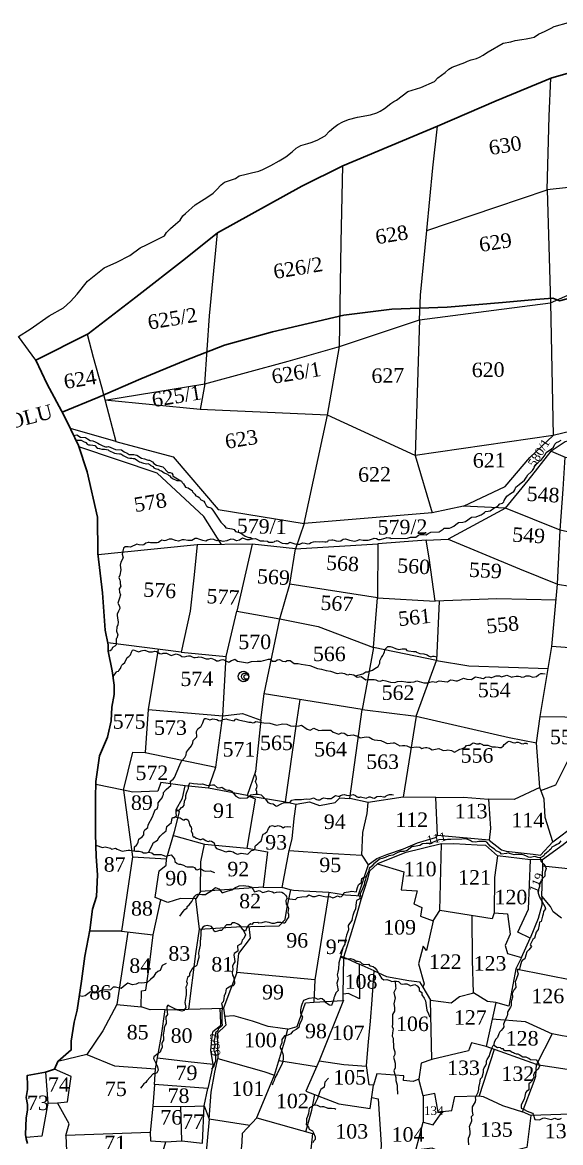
# Model space of a CAD drawing. Header units: inches. Extents: x 38 to 715, y -32 to 1237.
# Drawn here: x 176.3 to 269.2, y 925.1 to 1118.5 of the extents above; entities that cross this region are included whole.
import ezdxf

# ---------------------------------------------------------------- set-up
doc = ezdxf.new("R2010")
doc.units = ezdxf.units.IN
doc.header["$MEASUREMENT"] = 0
doc.linetypes.add('ACAD_ISO07W100', pattern=[3, 0, -3])
doc.linetypes.add('BORDER', pattern=[1.75, 0.5, -0.25, 0.5, -0.25, 0, -0.25])
doc.layers.add('FOOTPATH', color=150, linetype='ACAD_ISO07W100', lineweight=30)
doc.layers.add('VILL_BOUNDARY', color=6, linetype='BORDER', lineweight=30)
for name, color, linetype in [('NALA', 4, 'Continuous'), ('ROUND WELL', 5, 'Continuous'), ('SURVEY_BND', 7, 'Continuous'), ('SURVEY_NO', 7, 'Continuous'), ('TEXT', 7, 'Continuous'), ('WATER_BODY', 4, 'Continuous')]:
    doc.layers.add(name, color=color, linetype=linetype)
doc.styles.get("Standard").update_dxf_attribs({"font": 'TIMES.TTF', "height": 0.12})

msp = doc.modelspace()

# ---------------------------------------------------------------- linework, layer by layer
at = {"layer": 'FOOTPATH', "linetype": 'ByBlock'}
msp.add_lwpolyline([(183.19, 1051.22), (189.3, 1053.76), (196.73, 1056.98), (204.42, 1060.14), (211.17, 1062.76), (219.46, 1065.08), (231.79, 1067.98), (240.06, 1068.97), (249.61, 1069.32), (259.19, 1070.14), (264.88, 1070.68), (267.86, 1070.9), (269.03, 1070.46), (276.15, 1072.32)], dxfattribs=at)
at = {"layer": 'NALA'}
for points in [[(185.16, 1047.18), (185.71, 1047.29), (186.35, 1046.92), (187.19, 1046.84), (187.54, 1046.62), (187.98, 1046.31), (188.48, 1046.24), (188.87, 1046.08), (189.31, 1045.85), (189.58, 1045.66), (190.16, 1045.37), (190.62, 1045.22), (190.93, 1045.22), (191.15, 1045.27), (192.35, 1044.77), (193.43, 1044.69), (193.87, 1044.38), (194.41, 1044.15), (194.75, 1043.92), (195.14, 1043.88), (195.51, 1043.88), (195.75, 1043.87), (196.03, 1043.8), (196.88, 1043.25), (197.35, 1043.13), (197.82, 1042.95), (198.06, 1042.93), (198.24, 1042.92), (198.74, 1042.63), (199.01, 1042.34), (199.43, 1042.07), (200.54, 1041.78), (201.47, 1040.8), (201.83, 1040.81), (202.07, 1040.65), (202.24, 1040.4), (202.26, 1040.21), (202.49, 1040.07), (203.36, 1039.54), (203.75, 1039.28), (203.89, 1039.07), (204.11, 1038.85), (204.47, 1038.28), (204.89, 1038.13), (205.33, 1037.88), (205.63, 1037.67), (205.69, 1037.44), (206.04, 1037.04), (206.24, 1036.78), (206.58, 1036.66), (206.82, 1036.46), (206.94, 1036.34), (207.03, 1036.12), (207.6, 1035.82), (207.77, 1035.54), (208.05, 1035.12), (208.11, 1034.95), (208.34, 1034.83), (208.63, 1034.76), (208.8, 1034.68), (208.98, 1034.5), (209.26, 1034.12), (210.58, 1032.19), (211.14, 1031.62), (211.44, 1031.22), (212.44, 1031.07), (212.88, 1030.93), (213.08, 1030.62), (213.96, 1030.4), (214.78, 1029.8), (215.36, 1029.57), (215.67, 1029.57), (216.04, 1029.33), (216.52, 1029.38), (217.1, 1029.08), (217.34, 1028.99), (217.73, 1028.99), (217.98, 1028.99), (218.59, 1028.96), (218.86, 1028.77), (219.2, 1028.77), (219.52, 1028.76), (219.76, 1028.81), (219.88, 1028.91), (220.14, 1029), (220.26, 1029.03), (221.13, 1028.61), (221.7, 1028.54), (222.19, 1028.55), (222.28, 1028.66), (222.48, 1028.75), (223.3, 1028.5), (223.69, 1028.44), (224.2, 1028.44), (224.68, 1028.62), (225.09, 1028.58), (225.36, 1028.52), (225.57, 1028.47), (225.85, 1028.54), (226.15, 1028.69), (226.57, 1028.8), (226.84, 1028.9), (227.55, 1028.82), (228.16, 1028.87), (228.48, 1028.84), (228.73, 1028.81), (229, 1028.88), (229.13, 1029.09), (229.73, 1029.15), (229.88, 1029.15), (230.09, 1029.08), (230.44, 1028.97), (230.81, 1028.93), (231.26, 1028.98), (231.5, 1029.14), (231.67, 1029.25), (232.07, 1029.31), (232.79, 1029.08), (233.35, 1028.99), (233.66, 1028.96), (234.09, 1029.02), (234.36, 1029.15), (234.49, 1029.24), (235.14, 1029.12), (235.65, 1029.09), (235.96, 1029.11), (236.24, 1029.15), (236.88, 1029.42), (237.03, 1029.47), (237.44, 1029.37), (237.74, 1029.24), (238.05, 1029.21), (238.28, 1029.29), (239.09, 1029.48), (239.19, 1029.56), (239.55, 1029.53), (239.8, 1029.49), (239.96, 1029.38), (242.76, 1029.44), (243.31, 1029.64), (243.7, 1029.64), (244.22, 1029.64), (244.7, 1029.95), (244.94, 1030.11), (245.6, 1030.06), (245.99, 1030.04), (246.36, 1030.25), (246.78, 1030.47), (248.25, 1030.57), (248.94, 1031.01), (249.13, 1031.16), (250, 1031.19), (250.34, 1031.32), (250.77, 1031.55), (251.15, 1031.81), (251.37, 1031.99), (251.58, 1032.14), (252.31, 1032.2), (252.8, 1032.34), (253.83, 1033.06), (254.65, 1033.13), (255.04, 1033.28), (255.49, 1033.5), (255.82, 1033.69), (256.05, 1033.91), (256.23, 1034.08), (256.71, 1034.13), (257.03, 1034.17), (257.66, 1034.64), (258.37, 1034.97), (258.71, 1035.36), (259.17, 1035.49), (259.39, 1035.74), (259.45, 1035.98), (259.92, 1036.71), (260.58, 1037.15), (261.13, 1037.49), (261.31, 1037.77), (261.49, 1038.24), (261.74, 1038.47), (262.04, 1038.74), (262.99, 1039.44), (263.3, 1040.01), (263.58, 1040.36), (264.09, 1040.84), (264.35, 1041.12), (264.59, 1041.48), (264.68, 1041.76), (264.81, 1042.1), (265.26, 1042.48), (265.61, 1042.79), (265.9, 1043.05), (266.2, 1043.37), (266.52, 1043.87), (266.72, 1044.25), (267.14, 1044.53), (267.58, 1044.84), (267.99, 1045.16), (268.21, 1045.67), (268.49, 1045.97), (268.91, 1046.17), (269.3, 1046.35)], [(185.54, 1046.39), (186.45, 1046.35), (186.85, 1046.14), (187.24, 1045.96), (187.48, 1045.69), (187.73, 1045.59), (188.02, 1045.57), (188.47, 1045.49), (188.79, 1045.46), (189.18, 1044.99), (189.6, 1044.96), (190.01, 1044.81), (190.48, 1044.8), (190.8, 1044.78), (191.09, 1044.7), (191.23, 1044.57), (192.18, 1044.12), (192.55, 1044.07), (193.05, 1044.02), (193.26, 1044.04), (193.42, 1043.97), (193.71, 1043.73), (194.52, 1043.3), (194.84, 1043.28), (195.17, 1043.24), (195.44, 1043.22), (195.64, 1043.22), (195.92, 1043.01), (196.19, 1042.84), (196.53, 1042.64), (196.73, 1042.58), (196.86, 1042.49), (197.23, 1042.43), (197.5, 1042.36), (197.75, 1042.31), (197.98, 1042.32), (198.3, 1042.15), (198.36, 1042.08), (198.81, 1041.82), (198.99, 1041.57), (199.23, 1041.49), (199.45, 1041.43), (199.74, 1041.35), (200.1, 1041.15), (200.3, 1041.05), (200.77, 1040.73), (200.89, 1040.66), (201.34, 1040.48), (201.54, 1040.35), (201.73, 1040.19), (201.87, 1040.05), (202.21, 1039.76), (202.42, 1039.63), (202.7, 1039.5), (202.96, 1039.39), (203.34, 1039.39), (203.6, 1039.38)], [(216.04, 1029.33), (215.45, 1029.14), (215.09, 1029.17), (214.63, 1029.36), (214.29, 1029.47), (213.75, 1029.11), (213.23, 1028.97), (212.79, 1029.24), (212.28, 1029.28), (211.59, 1028.98), (210.98, 1028.87), (210.33, 1029.05), (209.93, 1028.98), (209.58, 1029.12), (209.36, 1029.24), (208.84, 1029.29), (208.25, 1029.12), (207.97, 1028.96), (207.47, 1029.04), (206.77, 1029.28), (206.45, 1029.41), (206.12, 1029.42), (206.12, 1029.42), (205.54, 1029.03), (204.88, 1029.07), (204.21, 1029.15), (203.86, 1029.18), (203.24, 1028.93), (202.74, 1029.02), (202.11, 1029.26), (201.66, 1029.3), (201.07, 1029.03), (200.84, 1029), (200.35, 1029.12), (200.03, 1028.88), (199.77, 1028.73), (199.54, 1028.66), (199.04, 1028.65), (198.7, 1028.64), (198.43, 1028.64), (198.2, 1028.69), (198, 1028.69), (197.6, 1028.59), (197.27, 1028.3), (196.96, 1028.23), (196.44, 1028.32), (196.04, 1028.44), (195.71, 1028.25), (195.33, 1028.05), (194.98, 1027.89), (194.53, 1027.93), (194.04, 1027.98), (193.76, 1027.7), (193.52, 1026.66), (193.69, 1026.06), (193.31, 1025.31), (193.16, 1024.78), (193.28, 1024.01), (193.13, 1023.04), (192.96, 1022.67), (193.1, 1022.22), (193.16, 1021.95), (193.17, 1021.56), (193.28, 1021.19), (192.98, 1020.69), (193.06, 1020.14), (193.23, 1019.65), (193.06, 1019.1), (192.75, 1018.25), (193.07, 1017.73), (193.1, 1017.29), (192.89, 1016.82), (192.63, 1016.31), (192.63, 1016.07), (192.74, 1015.7), (192.74, 1015.7), (192.83, 1014.94), (192.76, 1014.5), (192.6, 1014.11), (192.52, 1013.38), (192.75, 1012.75), (192.6, 1012.19), (192.5, 1012.04), (192.47, 1011.43), (192.46, 1011.01), (192.28, 1010.81), (191.86, 1010.55), (191.7, 1010.17), (191.44, 1009.97), (191.13, 1009.91)]]:
    msp.add_lwpolyline(points, dxfattribs=at)
at = {"layer": 'NALA', "linetype": 'ByBlock'}
for points in [[(191.92, 1005.5), (192.48, 1006.28), (192.52, 1006.43), (192.87, 1006.48), (192.96, 1006.62), (193.25, 1006.93), (193.37, 1007.27), (193.48, 1007.51), (193.65, 1007.68), (193.97, 1008), (194.39, 1008.87), (194.66, 1009.03), (194.96, 1009.31), (195.15, 1009.79), (195.32, 1010.13), (195.48, 1010.15), (196.03, 1009.92), (196.42, 1009.85), (196.79, 1009.98), (197.03, 1010.08), (197.45, 1010.12), (198.15, 1009.84), (198.35, 1009.8), (198.75, 1009.85), (199.16, 1009.93), (199.43, 1009.88), (200.04, 1009.55), (200.34, 1009.48), (200.62, 1009.58), (200.99, 1009.62), (201.15, 1009.62), (201.77, 1009.3), (201.99, 1009.2), (202.87, 1009.48), (203.55, 1009.25), (203.84, 1009.01), (204.29, 1008.97), (204.68, 1009.06), (204.97, 1009.15), (205.26, 1009.15), (205.58, 1008.97), (205.91, 1008.87), (206.14, 1008.85), (206.61, 1008.93), (206.78, 1008.94), (207.22, 1008.89), (208.02, 1008.6), (208.5, 1008.6), (208.88, 1008.72), (209.39, 1008.5), (209.6, 1008.42), (209.8, 1008.26), (210.13, 1008.29), (210.61, 1008.42), (210.89, 1008.48), (211.26, 1008.36), (211.56, 1008.19), (211.94, 1008.04), (212.11, 1008.13), (212.4, 1008.32), (212.75, 1008.45), (212.98, 1008.55), (213.41, 1008.22), (215.16, 1007.93), (215.84, 1008.16), (216.81, 1008.24), (217.51, 1008.24), (217.94, 1008.35), (218.36, 1008.47), (218.77, 1008.55), (219.05, 1008.54), (219.45, 1008.21), (219.97, 1008.22), (220.27, 1008.43), (220.7, 1008.51), (221.21, 1008.2), (221.71, 1008.17), (222.03, 1008.3), (222.52, 1008.3), (222.99, 1007.97), (223.24, 1007.83), (223.62, 1007.8), (223.89, 1007.79), (224.43, 1007.68), (225.92, 1007.46), (227.24, 1006.95), (227.94, 1006.81), (228.71, 1006.62), (229.48, 1006.48), (230.66, 1006.11), (231.35, 1006.22), (231.89, 1006.08), (232.24, 1005.89), (232.51, 1005.85), (232.83, 1005.99), (233.49, 1005.86), (234.07, 1005.46), (234.77, 1005.54), (235.56, 1005), (236.13, 1005.03), (237.03, 1005.03), (237.34, 1004.97), (237.63, 1004.79), (238.1, 1004.74), (238.53, 1004.95), (239.01, 1004.8), (239.82, 1004.58), (240.59, 1004.51), (241.04, 1004.7), (241.72, 1004.77), (242.51, 1004.65), (242.79, 1004.6), (243.38, 1004.58), (243.93, 1004.64), (244.37, 1004.8), (245.57, 1004.49), (246.33, 1004.48), (246.64, 1004.61), (247.1, 1004.72), (247.36, 1004.67), (247.7, 1004.59), (247.95, 1004.7), (248.26, 1004.79), (249.19, 1004.71), (249.67, 1004.67), (250.21, 1004.99), (250.69, 1004.94), (251.11, 1004.81), (251.43, 1004.82), (251.8, 1004.99), (252.32, 1005.22), (252.44, 1005.27), (253.03, 1005.13), (253.85, 1005.07), (254.04, 1005.21), (254.52, 1005.48), (255.39, 1005.34), (255.56, 1005.25), (255.91, 1005.24), (256.26, 1005.43), (256.83, 1005.52), (257.16, 1005.39), (257.33, 1005.37), (257.6, 1005.51), (258.1, 1005.67), (258.68, 1005.67), (258.87, 1005.58), (259.02, 1005.52), (259.94, 1005.79), (260.79, 1005.44), (260.9, 1005.49), (261.51, 1005.62), (261.95, 1005.62), (262.22, 1005.54), (262.53, 1005.44), (262.9, 1005.5), (263.29, 1005.67), (263.78, 1005.67), (264.4, 1005.44), (265.06, 1005.59), (265.39, 1005.86), (265.77, 1006.06), (266.1, 1006.09), (266.57, 1006.05)], [(233.78, 1005.66), (235.07, 1006.04), (235.6, 1006.38), (235.95, 1006.39), (236.71, 1006.66), (237.13, 1006.92), (237.72, 1007.27), (238.02, 1007.88), (237.98, 1008.29), (238.28, 1008.85), (238.54, 1009.17), (238.71, 1009.51), (238.78, 1009.84), (238.94, 1010.31), (239.39, 1010.76), (239.81, 1010.75), (240.2, 1010.62), (240.69, 1010.42), (241.29, 1010.25), (241.86, 1010.32), (242.43, 1010.32), (242.67, 1010.03), (242.97, 1009.97), (243.83, 1009.89), (244.22, 1009.88), (244.32, 1009.77), (244.89, 1009.51), (245.62, 1009.5), (245.62, 1009.5), (246.18, 1009.31), (246.4, 1009.15), (246.79, 1008.98), (247.14, 1009.1), (247.4, 1009.1), (247.82, 1008.94)], [(195.66, 975.42), (195.65, 976.14), (195.97, 976.44), (196.19, 976.67), (196.3, 976.94), (196.4, 977.49), (196.4, 977.49), (196.98, 977.89), (197.24, 978.23), (197.26, 978.72), (197.42, 979.07), (197.98, 979.51), (198.01, 979.93), (198.75, 981.35), (198.91, 981.82), (199.1, 982.26), (199.2, 982.54), (199.55, 982.72), (199.7, 983.07), (199.74, 983.31), (199.73, 983.73), (200.13, 984.25), (200.4, 984.59), (200.54, 984.94), (200.64, 985.19), (200.68, 985.51), (201.13, 986.04), (201.57, 986.44), (201.93, 986.77), (201.85, 987.23), (201.87, 987.48), (202.34, 987.81), (202.56, 988.11), (203.5, 990.33), (203.79, 990.97), (204.32, 991.56), (204.55, 992.06), (204.63, 992.47), (205, 992.98), (205.48, 993.6), (205.72, 994.11), (205.78, 994.54), (206.19, 994.93), (206.42, 995.16), (206.34, 996.09), (206.59, 996.5), (206.88, 996.73), (207.1, 996.85), (207.43, 997.57), (207.6, 998.06), (207.78, 998.31), (207.99, 998.33), (208.36, 998.21), (208.66, 998.08), (209.18, 998.27), (209.88, 998.15), (210.17, 997.96), (210.49, 997.88), (210.88, 998.12), (211.46, 998.27), (211.75, 998.15), (212.86, 997.92), (213.15, 998.25), (213.6, 998.1), (214.34, 997.92), (214.67, 997.84), (214.67, 997.84), (215.41, 997.69), (215.72, 997.67), (216.04, 997.59), (216.33, 997.61), (216.58, 997.78), (217.95, 997.57), (219.04, 997.53), (220.17, 997.16), (221.24, 997.37), (221.92, 997.35), (222.57, 997.02), (223.03, 996.96), (224.06, 997.02), (224.47, 997.14), (225.47, 996.48), (225.97, 996.32), (226.62, 996.65), (227.49, 996.26), (227.98, 996.32), (229.54, 996.28), (229.93, 995.93), (230.9, 995.6), (231.41, 995.81), (231.85, 995.77), (232.5, 995.39), (233.42, 995.49), (234.3, 995.18), (234.58, 994.97), (235.63, 995.17), (236.15, 995.1), (236.76, 994.72), (237.04, 994.63), (238.18, 994.53), (238.83, 994.21), (239.24, 994), (239.76, 994.06), (240.33, 994.09), (240.51, 994.09), (241.08, 993.8), (241.48, 993.59), (241.94, 993.63), (242.32, 993.63), (242.67, 993.58), (243.29, 993.33), (244.38, 993.44), (244.88, 993.35), (245.25, 993.13), (245.62, 993.23), (245.88, 993.29), (246.13, 993.29), (246.57, 993.19), (246.77, 993.05), (247.02, 992.9), (248.2, 993.13), (248.7, 992.9), (248.96, 992.76), (249.53, 992.82), (249.74, 992.89), (250.35, 992.77), (250.88, 992.5), (251.8, 992.99), (252.27, 993.15), (252.75, 993.37), (252.95, 993.62), (253.3, 993.69), (253.51, 993.72), (253.69, 993.81), (253.98, 994.03), (254.17, 994.12), (254.69, 993.95), (255.21, 993.93), (255.22, 994.04), (255.7, 993.81), (255.86, 993.69), (256.27, 993.68), (256.67, 993.73), (257.2, 993.48), (257.38, 993.4), (257.95, 993.42), (257.95, 993.42), (258.43, 993.38), (258.67, 993.28), (258.97, 993.33), (259.27, 993.55), (259.46, 993.81), (259.64, 993.91), (260.04, 994.31), (260.31, 994.42), (260.69, 994.26), (260.95, 994.16), (261.29, 994.11), (261.36, 994.11), (261.68, 994.23), (261.86, 994.22), (262.15, 994.1), (262.38, 994.02), (262.72, 993.93), (263.04, 994.06), (263.29, 994.05), (263.49, 993.93)], [(216.77, 985.27), (216.75, 985.76), (216.68, 985.87), (216.68, 986.13), (216.74, 986.4), (216.81, 986.65), (216.76, 986.91), (216.58, 987.27), (216.54, 987.42), (216.7, 987.89), (216.66, 988.31), (216.49, 988.62), (216.54, 989.16)], [(202.97, 982.37), (203.46, 982.6), (203.75, 982.94), (204.03, 983.13), (204.22, 983.36), (204.29, 984.11), (204.53, 984.52), (204.54, 985.01), (204.62, 985.41), (204.82, 985.89), (204.96, 986.25), (204.97, 986.65), (205.19, 987.21), (205.19, 987.21), (205.85, 987.11), (206.54, 987.01), (206.98, 986.99), (207.38, 987.04), (208.07, 986.81), (208.4, 986.75), (209.1, 986.88), (209.42, 986.86), (209.93, 986.41), (210.38, 986.34), (210.7, 986.47), (211.32, 986.03), (211.83, 985.93), (212.03, 985.93), (212.37, 985.75), (213.16, 984.9), (213.65, 984.64), (214.01, 984.58), (215.08, 984.62), (215.71, 985.12), (216.53, 985.26), (217.01, 985.27), (217.51, 985.13), (218.21, 984.44), (218.46, 984.16), (218.69, 983.83), (219.12, 983.65), (219.6, 983.59), (220.07, 983.23), (220.23, 983.19), (220.97, 983.55), (221.48, 983.8), (222.44, 983.8), (222.82, 984.2), (223.33, 984.31), (224.47, 984.34), (225.3, 984.46), (225.8, 984.41), (226.26, 984.51), (226.54, 984.6), (227.05, 984.33), (227.32, 984.26), (227.67, 984.29), (227.99, 984.51), (228.31, 984.59), (228.89, 984.51), (229.6, 984.51), (229.8, 984.64), (230.19, 984.91), (230.37, 984.99), (230.79, 984.89), (230.99, 984.87), (231.24, 984.99), (231.57, 985.15), (231.82, 985.19), (232.27, 985.08), (232.62, 985.04), (233.18, 985.15), (233.41, 985.21), (233.79, 984.99), (234.07, 984.81), (234.27, 984.75), (234.54, 984.75), (234.67, 984.8), (235.65, 984.56), (236.15, 984.77), (236.35, 984.78), (236.73, 984.62), (237.09, 984.56), (237.46, 984.83), (238.1, 984.92), (238.62, 984.77), (238.94, 984.79), (239.09, 984.96), (239.35, 985.1), (239.68, 985.2), (240.1, 985.16), (240.37, 985.15)], [(198.13, 975.22), (198.53, 976.1), (198.75, 976.52), (198.86, 976.85), (199.6, 977.28), (199.87, 977.7), (200.08, 978.02), (200.53, 978.44), (201.13, 978.93), (201.26, 979.64), (202.03, 980.33), (202.08, 980.87), (202.19, 981.21), (202.47, 981.23), (202.89, 981.5), (202.86, 982.03), (202.86, 982.39), (202.86, 982.58)], [(202.6, 981.31), (203.56, 981.17), (204.06, 980.82), (204.32, 980.83), (204.36, 980.94), (204.67, 980.92), (204.9, 980.77), (205.04, 980.45), (205.12, 979.93), (205.3, 979.66), (205.46, 979.58), (205.5, 979.21), (205.41, 978.83), (205.64, 978.48), (205.69, 978.11), (205.79, 977.85), (206.03, 977.85), (206.3, 977.65), (206.55, 977.57), (206.9, 977.44), (207.13, 977.44), (207.36, 977.51), (207.52, 977.51), (207.94, 977.25), (208.18, 977.14), (208.42, 977.08), (208.65, 977.17), (208.94, 977.15), (209.42, 976.84), (209.55, 976.14), (209.82, 975.89), (210.68, 975.56), (211.26, 975.37), (211.47, 975.29), (211.83, 975.41), (212.2, 975.38), (212.67, 975.29), (212.93, 975.09), (213.26, 974.96), (213.5, 974.91), (214.08, 975.07), (214.87, 974.92), (215.23, 974.9), (215.62, 975.28), (215.84, 975.5), (216.15, 975.6), (216.37, 975.68), (216.46, 975.94), (216.5, 976.24), (216.64, 976.43), (216.96, 976.65), (217.19, 976.87), (217.5, 977.2), (217.62, 977.54), (217.68, 977.79), (217.75, 978.06), (217.79, 978.18), (217.89, 978.31), (218.16, 978.46), (218.56, 978.79), (218.67, 979), (218.8, 979.29), (218.97, 979.56), (219.08, 979.73), (219.5, 979.85), (219.87, 979.65), (220.46, 979.85), (221.04, 979.64), (221.31, 979.46), (221.57, 979.6), (222.07, 979.65), (222.65, 979.63)], [(269.22, 977.19), (268.91, 976.74), (268.73, 976.6), (268.55, 976.53), (268.29, 976.39), (268.15, 976.33), (267.72, 976.09), (267.54, 975.74), (267.31, 975.57), (267.07, 975.36), (266.77, 975.12), (266.43, 974.82), (266.29, 974.59), (266.13, 974.48), (265.82, 974.28), (265.66, 974.24), (265.29, 974.33), (264.96, 974.43), (264.7, 974.47), (264.02, 974.31), (263.66, 974.39), (263.22, 974.6), (262.74, 974.77), (262.44, 974.84), (261.98, 974.84), (261.45, 974.8), (261.22, 974.77), (260.38, 975), (260.18, 975.09), (259.89, 974.99), (259.03, 974.89), (258.77, 975.16), (258.06, 975.48), (257.79, 975.72), (257.31, 976.04), (257.06, 976.24), (256.81, 976.54), (256.46, 976.94), (256.16, 977.05), (255.76, 977.06), (255.07, 977.05), (254.53, 976.95), (253.92, 977.04), (253.6, 977.24), (252.89, 977.51), (252.65, 977.55), (252.17, 977.46), (250.23, 977.41), (249.69, 977.4), (248.21, 977.34), (246.69, 976.75), (246, 976.74), (245.38, 976.65), (244.89, 976.38), (243.92, 976.21), (243.71, 976.2), (243.5, 976.13), (242.72, 975.54), (242.17, 975.37), (241.49, 975.36), (240.89, 975.04), (240.26, 974.71), (239.91, 974.67), (239.56, 974.61), (238.95, 974.32), (238.43, 974.14), (237.95, 974.01), (237.48, 973.61), (236.95, 973.21), (236.6, 972.83), (236.18, 972.4), (236.1, 972.13), (236.04, 971.87), (235.76, 971.32), (235.58, 970.79), (235.46, 970.32), (235.33, 970.03), (235.28, 969.57), (235.28, 969.57), (234.84, 968.48), (234.58, 968.07), (234.54, 967.16), (233.98, 966.91), (233.9, 966.52), (233.81, 965.45), (233.53, 964.82), (233.32, 964.28), (233.23, 963.86), (233.14, 963.41), (232.78, 962.93), (232.52, 962.57), (232.61, 961.83), (232.42, 961.38), (232.23, 960.91), (231.97, 959.74), (231.96, 959.35), (231.65, 958.87), (231.5, 958.23), (231.27, 957.33), (231.18, 956.9), (230.91, 956.13), (230.86, 955.11), (230.75, 954.5), (230.66, 954.02), (230.82, 953.38), (230.59, 952.61), (230.65, 952.24), (230.82, 951.37), (230.42, 950.92), (230.17, 950.32), (230.07, 950.1), (229.99, 949.67), (229.65, 948.77), (229.33, 948.82), (229.04, 948.99), (228.75, 949.23), (228.43, 949.58), (228.07, 949.89), (227.77, 949.98), (227.33, 949.76), (227, 949.94), (226.71, 950.07), (225.73, 949.95), (225.09, 949.71), (224.81, 949.59), (224.55, 948.95), (224.41, 948.56), (224.28, 948.02), (224.28, 947.42), (224.65, 946.81), (224.49, 946.17), (224.11, 945.52), (223.99, 944.93), (223.54, 944.6), (222.93, 944.26), (222.66, 943.86), (222.4, 943.73), (221.94, 943.59), (221.57, 943.5), (221.09, 942.89), (221.08, 942.29), (220.96, 942.02), (220.79, 941.68), (220.81, 941.43), (220.97, 941.17), (221.11, 940.84), (221.24, 940.4), (221.33, 940.12), (221.3, 939.64), (221.24, 939.05), (221.13, 938.75), (220.26, 936.96), (219.9, 936.29), (219.76, 935.82), (219.51, 935.32), (219.42, 934.97)], [(188.99, 976.41), (190.15, 976.05), (190.58, 976.16), (191.51, 975.9), (191.7, 975.72), (192.39, 975.9), (192.68, 975.75), (193.5, 975.43), (194.54, 975.56), (194.85, 975.59), (195.84, 975.38), (196.47, 975.38), (196.9, 975.31), (197.18, 975.09), (197.73, 975.1), (198.13, 975.22), (198.64, 975.12), (198.97, 974.85), (199.24, 974.85), (199.77, 974.84), (200.25, 974.85), (200.54, 974.73), (201.01, 974.53), (202, 974.75), (202.54, 974.05), (202.59, 973.59), (203.04, 973.25), (203.29, 973.16), (203.6, 973.18), (204.1, 973), (204.53, 972.75), (204.74, 972.69), (204.88, 972.72), (205.28, 972.72), (205.71, 972.69), (205.98, 972.59), (206.23, 972.25), (206.55, 972.17), (207.03, 972.41), (207.54, 972.07), (207.84, 971.97), (208.73, 971.98), (209.46, 971.74)], [(265.66, 974.24), (265.81, 973.69), (266.33, 973.17), (266.53, 972.83), (266.71, 972.41), (266.46, 971.74), (266.48, 971.11), (266.07, 970.7), (265.84, 970.26), (265.52, 969.7), (265.54, 969.29), (265.41, 968.76), (265.36, 968.16), (265.59, 967.46), (265.71, 967.17), (266.51, 965.84), (266.59, 965.44), (266.28, 964.97), (266.19, 964.5), (266.09, 964.16), (265.88, 963.26), (265.55, 963.16), (265.49, 962.69), (265.31, 961.88), (264.98, 961.42), (264.71, 960.4), (264.42, 960.15), (264.16, 959.71), (263.98, 959.23), (264.18, 958.94), (263.72, 958.38), (263.37, 958.01), (263.23, 957.47), (263.05, 956.83), (262.59, 956.54), (262.47, 956.34), (262.34, 955.93), (262.11, 955.07), (261.69, 954.71), (261.88, 954.23), (261.51, 953.22), (261.35, 952.86), (261.44, 952.51), (261.49, 951.87), (261.21, 951.49), (261.08, 951.26), (260.87, 950.8), (260.89, 950.18), (260.75, 949.61), (260.68, 949.38), (260.65, 948.71), (260.56, 948.47), (260.27, 947.98), (260.09, 947.72), (260.04, 947.56), (260.03, 947.28), (259.96, 946.95), (259.84, 946.71), (259.67, 946.35), (259.6, 946.12), (259.37, 945.55), (259.38, 945.08), (259.22, 944.77), (258.95, 944.46), (258.95, 944.46), (258.72, 944.21), (258.52, 943.84), (258.34, 943.23), (257.99, 942.88), (257.76, 942.36), (257.71, 942.06), (257.7, 941.89), (258.33, 941.49), (258.52, 941.54), (258.75, 941.52), (258.95, 941.33), (259.22, 941.3), (259.42, 941.04), (259.58, 940.97), (259.81, 940.98), (260.11, 940.98), (260.45, 940.96), (260.84, 940.69), (261.07, 940.62), (261.23, 940.52), (261.56, 940.43), (261.7, 940.41), (261.84, 940.38), (262.08, 940.27), (262.66, 939.88), (263.03, 939.88), (263.22, 939.86), (263.56, 939.73), (263.7, 939.65), (264.01, 939.45), (264.97, 939.36), (265.27, 939.05), (265.46, 938.62), (265.57, 938.26), (265.46, 937.96), (265.26, 937.78), (265.03, 937.53), (264.72, 937.16), (264.55, 936.74), (264.59, 936.39), (264.5, 936.12), (264.19, 935.64), (263.98, 935.38), (263.74, 935.2), (263.7, 934.2), (263.3, 933.9), (263.14, 933.65), (263.01, 933.09), (262.91, 932.56), (262.39, 931.59), (262.41, 931.05), (262.94, 930.78), (263.46, 930.49), (264.37, 930.16), (264.48, 929.97), (264.78, 929.09), (265.55, 928.98), (266.16, 929.28), (266.42, 929.36), (267.58, 929.08), (268.2, 929.32), (268.64, 929.14), (269.04, 929.12), (269.35, 929.32)], [(221.93, 967.25), (223.47, 967.06), (223.81, 967.4), (224.54, 967.49), (225.39, 967.57), (225.74, 967.87), (226.36, 967.6), (226.81, 967.55), (227.55, 967.78), (228.24, 967.61), (228.76, 967.49), (229.36, 967.6), (229.87, 967.34), (230.25, 967.44), (230.67, 967.68), (231.07, 967.53), (231.39, 967.56), (231.68, 967.86), (231.85, 968.29), (232.18, 968.3), (232.59, 968.4), (232.89, 968.44), (233.12, 968.49), (233.98, 968.38), (234.01, 968.73), (234.15, 969.11), (234.32, 969.59), (234.44, 969.73), (234.82, 969.98), (234.81, 970.26), (234.91, 970.68), (235.19, 970.88), (235.67, 971.05)], [(203.48, 964.16), (204.05, 964.98), (204.33, 965.35), (204.73, 965.61), (204.77, 965.83), (205.09, 966.15), (205.57, 966.7), (205.8, 967.16), (206.04, 967.66), (206.29, 967.88), (206.55, 967.97), (207.25, 967.94), (207.88, 967.94), (208.14, 968.09), (208.8, 968.51), (209.62, 969.12), (210.21, 968.89), (210.81, 968.23), (211.82, 968.55), (212.44, 968.72), (213.11, 969.1), (213.46, 969.29), (213.72, 969.42), (214.4, 969.5), (215.32, 969.35), (215.32, 969.35), (215.9, 969.18), (216.38, 968.38), (217.16, 968.61), (217.81, 968.28), (218.45, 968.43), (218.8, 968.54), (219.25, 968.46), (219.46, 968.37), (219.78, 968.22), (220.17, 968.31), (220.6, 968.38), (221.06, 968.34), (221.36, 968.15), (221.53, 968), (221.72, 967.82), (221.87, 967.59), (221.93, 967.25), (221.79, 966.88), (221.84, 966.27), (222.1, 965.84), (222.22, 965.51), (222.1, 964.8), (222.26, 964.52), (222.22, 964.03), (222.04, 963.77), (221.63, 962.99), (221.35, 962.99), (220.91, 963.09), (220.26, 963.09), (219.77, 962.94), (219.43, 962.89), (218.88, 963.09), (218.21, 963.2), (217.66, 963.05), (217.11, 962.99), (216.92, 963.08), (216.11, 963), (215.91, 962.73), (215.66, 962.88), (215.3, 962.53), (215.04, 962.2), (214.82, 961.59), (214.41, 961.79), (214.09, 962.2), (213.99, 962.4), (213.49, 962.82), (212.97, 963.03), (212.49, 963.03), (212.23, 962.68), (211.8, 962.71), (211.56, 962.71), (210.65, 961.68), (210.33, 961.71), (209.96, 961.56), (209.59, 961.46), (209.33, 961.65), (209.25, 962), (208.92, 962.38), (208.22, 962.55), (207.75, 962.45), (207.45, 962.25), (207.11, 961.71), (207.12, 960.95), (207.02, 960.32), (207, 959.78), (207, 959.18), (206.78, 958.12), (206.71, 957.77), (206.77, 957.24), (206.78, 957.06), (206.51, 956.31), (206.45, 955.94), (206.41, 955.69), (206.24, 955.52), (205.83, 955.4), (205.61, 955.1), (205.13, 954.28), (205.13, 953.89), (204.81, 953.56), (204.6, 952.91), (204.75, 952.63), (204.7, 952.29), (204.49, 951.93), (204.49, 951.77), (204.55, 951.49), (204.55, 951.06), (204.55, 950.62), (204.54, 950.29), (204.34, 949.25), (204.52, 948.38), (204.29, 948.04), (204.2, 947.91), (203.81, 947.78), (203.15, 947.96), (202.37, 948.32), (201.94, 948.54), (201.59, 948.72), (201.38, 948.8), (201.24, 948.51), (201.22, 948.05), (201.33, 947.22), (201.03, 946.8), (201.03, 946.57), (201.1, 945.92), (201.11, 945.62), (200.93, 945.36), (200.79, 944.91), (200.78, 944.59), (200.59, 943.67), (200.68, 943.15), (200.66, 942.78), (200.55, 942.58), (200.36, 942.17), (200.43, 941.53), (200.2, 941.01), (200.07, 940.69), (199.71, 940.45), (198.99, 939.89), (198.91, 939.6), (199.32, 938.81), (199.63, 938.14), (199.76, 937.59), (199.51, 937.14), (199.14, 936.98), (198.86, 936.94), (197.8, 935.74), (197.59, 935.47), (197.27, 935.2), (196.92, 934.79), (196.71, 934.48)], [(214.41, 961.79), (214.81, 960.96), (214.54, 960.31), (214.23, 960.01), (214.13, 959.57), (213.95, 959.34), (213.45, 959.03), (213.47, 958.15), (212.83, 957.76), (212.77, 957.45), (212.94, 956.83), (212.95, 956.31), (212.76, 955.94), (212.57, 955.57), (212.64, 954.97), (212.53, 954.47), (212.58, 953.99), (212.74, 953.71), (212.94, 952.77), (212.94, 952.53), (212.82, 952.29), (212.68, 952.13), (212.29, 952.07), (211.69, 951.72), (211.5, 951.63), (211.34, 950.93), (211.23, 950.59), (211.12, 950.45), (211.07, 949.89), (210.95, 949.41), (210.69, 949.12), (210.76, 948.67), (210.78, 948.38), (210.7, 947.52), (210.74, 946.38), (210.73, 945.82), (210.78, 945.32), (210.12, 944.65), (210.06, 944.36), (209.61, 944.04), (209.53, 943.26), (209.46, 942.92), (209.34, 942.6), (209.49, 942.16), (209.49, 941.76), (209.4, 941.49), (209.33, 941.05), (209.37, 940.9), (209.57, 940.53), (209.62, 939.95), (209.62, 939.72), (209.62, 939.12), (209.47, 938.71), (209.28, 938.08), (209.14, 937.93), (208.96, 937.82)], [(201.09, 955.98), (200.45, 955.65), (200.06, 954.81), (199.66, 954.63), (199.25, 954.26), (198.87, 953.67), (198.42, 953.26), (197.83, 952.71), (196.94, 952.58), (196.42, 952.67), (195.95, 952.46), (195.31, 952.34), (194.47, 952.61), (194.06, 952.29), (193.33, 951.69), (192.39, 951.93), (191.97, 951.89), (191.48, 951.45), (190.17, 951.42), (189.79, 951.27), (189.24, 950.95), (188.72, 950.89), (188.22, 951.05), (188.08, 951.09), (187.16, 950.42), (186.61, 950.33), (186.1, 950.4)], [(231.22, 957.12), (232.23, 956.8), (232.95, 956.86), (233.54, 956.68), (233.93, 956.42), (234.23, 956.4), (234.6, 956.28), (234.9, 955.99), (235.26, 955.86), (236.04, 955.9), (236.29, 955.59), (236.63, 955.52), (236.85, 955.48), (237.15, 955.23), (237.47, 954.88), (238.03, 953.92), (238.31, 953.46), (238.7, 953.21), (239.21, 953.25), (239.7, 953.09), (240.1, 952.87), (240.42, 952.93), (240.88, 952.94), (241.23, 952.87), (241.61, 952.51), (241.93, 952.42), (242.28, 952.52), (242.64, 952.48), (243.12, 952.27), (243.26, 952.14), (244.04, 952.4), (244.46, 952.15), (244.77, 951.72), (244.79, 951.37), (245.28, 950.99), (245.25, 950.58), (245.67, 950), (245.87, 949.56), (245.96, 949.17), (246.14, 947.97), (246.38, 947.33), (246.57, 946.87), (246.8, 946.75)], [(240.65, 952.94), (240.71, 952.03), (240.76, 951.66), (240.42, 951.02), (240.52, 950.47), (240.63, 950.06), (240.43, 949.06), (240.55, 948.42), (240.51, 947.78), (240.2, 947.18), (240.17, 946.23), (240.2, 945.51), (240.11, 945.14), (240.28, 944.71), (240.21, 944.01), (240.11, 943.48), (240.32, 943.09), (240.34, 941.47), (240.62, 940.77), (240.6, 940.29), (240.38, 939.84), (240.46, 939.43), (240.67, 938.81), (240.66, 937.97), (240.4, 937.45), (240.74, 936.31), (240.77, 935.79), (240.98, 934.97), (240.97, 934.43), (241.04, 933.66), (241.05, 933.45)], [(253.36, 924.72), (253.33, 925.42), (253.29, 925.74), (253.31, 925.85), (253.31, 925.85), (253.47, 926.22), (253.58, 926.58), (253.6, 926.9), (253.52, 927.51), (253.49, 927.84), (253.89, 928.86), (253.83, 929.56), (254.14, 929.88), (254.02, 930.44), (254, 930.87), (254, 931.23), (254.15, 931.55), (254.54, 932.12), (254.55, 932.51), (254.52, 932.86), (254.99, 933.8), (255.07, 934.3), (255.07, 934.6), (255.25, 935.34), (255.34, 935.68), (255.4, 936.11), (255.67, 936.35), (255.9, 937.24), (255.89, 937.7), (255.99, 937.98), (256.25, 938.36), (256.4, 938.75), (256.43, 939.2), (256.53, 939.45), (256.8, 939.9), (256.91, 940.05), (257.02, 940.32), (257.08, 940.7), (257.36, 941.33), (257.37, 941.51), (257.59, 941.84), (257.7, 941.97)], [(229.16, 936.22), (228.48, 935.52), (228.4, 934.64), (227.83, 934.22), (227.65, 933.9), (227.23, 932.7), (226.92, 931.98), (226.72, 931.6), (226.39, 931.35), (226.02, 931.14), (225.78, 931), (225.71, 930.08), (225.49, 929.59), (225.34, 929.21), (225.36, 928.67), (225.29, 928.23), (225.68, 927.73), (225.83, 927.38), (226.39, 927.09), (226.55, 926.78), (226.82, 926.08), (226.85, 925.62), (226.62, 925.36), (226.43, 925.05)], [(226.72, 931.6), (227.16, 931.56), (227.52, 931.38), (227.76, 931.28), (227.97, 931.29), (228.28, 931.29), (228.93, 931.07), (229.03, 931), (229.66, 931.05), (230.25, 930.96), (230.41, 930.83)]]:
    msp.add_lwpolyline(points, dxfattribs=at)
at = {"layer": 'ROUND WELL', "linetype": 'ByBlock'}
for centre, major_axis, ratio in [((214.47, 1005.56), (-0.078, -0.915), 0.984062), ((214.75, 1005.54), (-0.042, -0.624), 1), ((214.96, 1005.49), (-0.416, -0.01), 0.993091)]:
    msp.add_ellipse(centre, major_axis=major_axis, ratio=ratio, dxfattribs=at)
at = {"layer": 'SURVEY_BND'}
for points in [[(266.87, 1089.62), (267.22, 1102.31), (267.52, 1108.89)], [(246.09, 1082.57), (247.16, 1093.4), (247.93, 1100.58)], [(207.78, 1056.11), (222.16, 1060.01), (231.06, 1062.56), (231.31, 1080.55), (231.59, 1093.75)], [(244.84, 1067.15), (245.01, 1071.42), (246.09, 1082.57), (258.02, 1086.63), (266.87, 1089.62), (267.46, 1070.08), (285.28, 1077.98), (287.11, 1091.71), (276.91, 1090.71), (266.87, 1089.62)], [(207.78, 1056.11), (208.62, 1067.85), (209.97, 1082.15)], [(285.28, 1077.98), (277.22, 1049.4), (267.93, 1047.2)], [(244.84, 1067.15), (257.67, 1068.83), (267.46, 1070.08), (267.93, 1047.2), (244.11, 1043.75)], [(228.95, 1050.7), (231.06, 1062.56), (244.84, 1067.15), (244.11, 1043.75), (228.95, 1050.7)], [(187.48, 1064.67), (188.5, 1060.72), (189.94, 1055.56), (191.15, 1050.99), (192.41, 1046.14), (184.58, 1048.38)], [(192.41, 1046.14), (202.32, 1043.51), (210.09, 1034.4), (224.92, 1031.97), (228.95, 1050.7), (207.01, 1051.65), (190.54, 1053.27), (207.78, 1056.11), (207.01, 1051.65)], [(259.7, 1034.63), (252.47, 1034.96), (259.61, 1038.37), (263.91, 1043.38), (267.93, 1047.2)], [(292.25, 1046.99), (289.17, 1046.33), (276.57, 1047.59), (270.02, 1046.06), (267.6, 1044.46), (270, 1043.45), (272.1, 1043.2), (277.98, 1042.73), (284.5, 1042.16), (288.86, 1042.13), (289.17, 1046.33)], [(276.57, 1047.59), (276.43, 1039.13), (275.99, 1033.31), (275.5, 1032.74), (275.95, 1029.86), (276.03, 1029.25), (269.15, 1030.85), (269.67, 1037.92), (270, 1043.45)], [(210.69, 1028.37), (207.61, 1033.19), (199.57, 1040.66), (186.06, 1045.25)], [(244.11, 1043.75), (247.01, 1033.8), (224.92, 1031.97), (223.46, 1027.61)], [(269.15, 1030.85), (259.7, 1034.63), (263.61, 1039.43), (267.6, 1044.46)], [(268.7, 1021.49), (275.06, 1020.49), (276.03, 1029.25), (282.46, 1029.3), (289.03, 1029.33), (289.68, 1034.56), (288.86, 1042.13)], [(252.47, 1034.96), (247.01, 1033.8)], [(259.7, 1034.63), (249.79, 1029.29), (262.11, 1024.15), (268.7, 1021.49), (269.15, 1030.85)], [(246.02, 1029.13), (237.68, 1028.47), (237.58, 1019.13), (247.57, 1018.58)], [(268.44, 1018.76), (258.21, 1019), (247.57, 1018.58), (246.52, 1026.07), (246.02, 1029.13), (249.79, 1029.29)], [(215.96, 1028.44), (206.45, 1028.3), (193.35, 1027), (189.37, 1026.55)], [(206.45, 1028.3), (205.92, 1022.58), (205.28, 1016.83), (203.7, 1009.76), (211.48, 1008.99), (213.33, 1016.87)], [(223.46, 1027.61), (215.96, 1028.44), (213.33, 1016.87), (220.71, 1015.51), (222.48, 1021.49)], [(247.79, 1008.34), (236.9, 1010.6), (237.58, 1019.13), (222.48, 1021.49), (223.46, 1027.61), (237.68, 1028.47)], [(275.06, 1020.49), (275.42, 1010.16), (267.7, 1010.77), (268.7, 1021.49)], [(248.26, 1018.6), (247.79, 1008.34), (253.38, 1007.41), (267.06, 1006.94), (267.7, 1010.77)], [(220.71, 1015.51), (227.37, 1014.22), (236.9, 1010.6), (234.95, 999.89), (218.04, 1002.56), (220.71, 1015.51)], [(203.7, 1009.76), (191.04, 1011.38)], [(266.13, 972.87), (266.07, 973.95), (269.64, 976.56), (272.85, 979.22), (275.53, 981.36), (277.34, 984.36)], [(248.63, 976.68), (242.31, 975.14), (237.58, 973.2), (242.17, 971.83), (241.68, 968.73), (244.47, 968.56), (243.87, 966.28), (245.28, 965.65), (245.02, 964.19), (247.19, 963.39), (248.36, 965.15)], [(257.73, 964.77), (257.4, 963.71), (248.36, 965.15), (248.56, 972.05), (248.63, 976.68), (250.75, 976.71), (254.83, 976.49), (256.22, 976.43), (258.3, 974.58)], [(266.07, 973.95), (264, 973.93), (258.3, 974.58), (257.77, 970.83), (257.73, 964.77), (260.05, 964.56), (260.51, 961.09), (259.63, 959.09), (260.02, 957.73), (262.48, 957.03), (263.95, 960.39), (261.84, 961.44), (263.68, 965.4), (264, 973.93)], [(269.35, 963.82), (267.9, 964.92), (267.44, 965.86), (265.97, 967.61), (266.13, 972.87), (276.51, 971.79)], [(247.19, 963.39), (246.06, 958.26), (245.48, 958.99), (244.66, 955.93), (245.66, 952.52), (245.41, 951.9), (246.73, 949.68), (250.33, 949.22), (251.77, 950.3), (254.01, 950.91), (254.2, 950.96), (253.98, 956.59), (253.92, 964.26)]]:
    msp.add_lwpolyline(points, dxfattribs=at)
at = {"layer": 'SURVEY_BND', "linetype": 'ByBlock'}
for points in [[(199.71, 1010.27), (197.99, 999.85), (210.89, 998.77), (211.48, 1008.99)], [(265.66, 998.64), (274.17, 998.53), (275.42, 1010.16)], [(244.3, 998.71), (247.79, 1008.34)], [(244.3, 998.71), (260.35, 995.04), (265.06, 994.13), (265.66, 998.64), (267.06, 1006.94)], [(210.89, 998.77), (214.29, 999.15), (217.44, 998.01), (218.04, 1002.56)], [(215.1, 984.99), (221.73, 983.93), (223.54, 996.99), (224.27, 1001.58)], [(197.99, 999.85), (197.49, 992.45), (209.68, 989.88), (210.89, 998.77)], [(221.73, 983.93), (223.53, 983.54), (225.87, 983.94), (227.6, 983.27), (230.27, 983.79), (231.07, 984.61), (232.85, 984.51), (234.95, 999.89)], [(234.95, 999.89), (244.3, 998.71), (242.04, 984.74), (235.97, 983.8), (232.85, 984.51)], [(217.44, 998.01), (216.54, 989.16), (215.1, 984.99), (208.45, 986.29), (209.68, 989.88)], [(265.8, 985.89), (268.38, 986.83), (271.77, 993.67), (276.16, 997.63)], [(208.45, 986.29), (204.42, 986.66), (200.18, 987.24), (199.66, 985.75), (195.39, 985.61), (193.77, 985.95), (195.37, 992.51), (197.49, 992.45)], [(265.61, 986.39), (265.06, 994.13)], [(193.77, 985.95), (188.96, 986.92)], [(193.77, 985.95), (195.31, 974.4), (201.17, 974.08), (202.55, 978.78), (203.4, 982.17), (202.86, 982.58), (203.93, 984.53), (204.42, 986.66)], [(202.36, 978.13), (207.76, 976.63), (215.09, 975.94), (216.54, 984.38), (215.1, 984.99)], [(236, 973.02), (237.46, 974.15), (239.22, 974.85), (242.07, 975.79), (244.48, 976.85), (247.61, 977.76), (247.97, 978.09), (247.68, 984.67), (242.04, 984.74)], [(247.68, 984.67), (252.42, 984.72), (256.77, 984.36), (257.11, 979.29), (256.86, 977.33), (247.97, 978.09)], [(256.86, 977.33), (259, 975.64), (259.83, 975.38), (264.5, 974.91), (265.76, 974.73), (267.89, 977.02), (266.56, 981.21), (266.39, 984.36), (265.61, 986.39), (261.21, 984.32), (256.77, 984.36)], [(267.89, 977.02), (271.86, 979.99), (274.48, 981.91), (276.78, 985.42)], [(222.33, 975.53), (222.85, 977.51), (223.21, 981.04), (223.53, 983.54)], [(234.92, 974.69), (235.07, 978.6), (235.84, 981.92), (235.97, 983.8)], [(217.85, 969.16), (207.07, 968.46), (207.09, 973.54), (207.76, 976.63)], [(215.09, 975.94), (218.62, 975.28), (217.85, 969.16), (221.15, 969.13)], [(234.95, 967.59), (233.93, 967.68), (232.06, 967.83), (229.17, 968.26), (224.85, 968.52), (223.07, 968.59), (222.52, 968.75), (221.15, 969.13), (222.33, 975.53), (228.86, 975.04), (234.92, 974.69), (236, 973.02), (234.19, 967.66)], [(195.31, 974.4), (193.43, 961.56), (187.92, 961.57)], [(207.07, 968.46), (206.26, 967.15), (203.58, 967.22), (201.42, 966.51), (199.24, 967.41), (199.73, 970.92), (199.9, 972), (201.14, 972.97), (201.17, 974.08)], [(231.77, 957.12), (232.92, 960.77), (233.95, 964.2), (234.77, 967.06), (235.9, 970.46), (236.3, 972), (237.58, 973.2)], [(205.03, 948.11), (206.23, 957.68), (206.87, 961.92), (213.28, 962.35), (220.63, 962.48), (221.64, 963.6), (221.98, 965.75), (222.66, 968.71)], [(229.17, 968.26), (226.76, 953.18), (213.3, 954.43), (213.64, 957.72), (215.69, 960.38), (215.43, 962.39)], [(265.97, 967.61), (265.97, 966.06), (265.32, 963.78), (263.95, 960.39)], [(193.43, 961.56), (198.89, 960.94), (200.18, 967.02)], [(206.87, 961.92), (206.26, 967.15)], [(194.5, 961.44), (192.59, 948.92), (196.8, 948.55), (196.85, 951.29), (197.62, 951.39), (198.29, 956.22), (198.89, 960.94)], [(231.77, 957.12), (231.24, 957.23)], [(237.03, 954.74), (234.44, 955.89), (234.47, 949.89), (232.61, 950.85), (231.66, 950.73), (231.77, 957.12), (234.44, 955.89)], [(262.48, 957.03), (261.48, 955.11), (260.29, 948.62), (258.01, 949.28), (256.59, 949.43), (254.2, 950.96)], [(213.3, 954.43), (211.03, 948.28)], [(246.99, 939.41), (245.13, 938.82), (244.74, 936.01), (243.75, 935.65), (242.08, 935.8), (242.15, 936.59), (237.51, 936.94), (236.89, 934.98), (236.15, 935.06), (235.72, 938.38), (236.03, 942.47), (236.38, 946.07), (236.66, 949.74), (237.03, 954.74), (239.15, 953.74), (242.98, 953.07), (244.86, 952.85), (245.41, 951.9)], [(261.48, 955.11), (266.72, 954.04), (271.39, 953.11)], [(226.76, 953.18), (226.62, 949.31), (231.69, 949.64), (231.66, 950.73)], [(192.59, 948.92), (190.21, 944.38), (187.41, 940.29), (182.4, 939.11)], [(187.41, 940.29), (192.17, 938.32), (199.29, 937.79), (200.31, 943.55), (200.92, 948.07), (198.33, 948.03), (196.8, 948.55)], [(200.91, 947.99), (211.03, 948.28), (211.43, 945.38), (209.92, 943.91), (210.04, 939.61), (218, 937.38), (219.81, 936.72), (221.52, 942.47), (222.11, 944.64), (221.22, 944.77), (218.7, 945.11), (216.04, 946.04), (212.82, 946.94), (211.23, 946.83)], [(210.37, 948.26), (210.48, 945.78), (210.48, 945.23), (209.2, 944.2)], [(222.11, 944.64), (223.71, 945.15), (225.17, 949.22), (226.62, 949.31)], [(231.73, 949.65), (227.54, 939.22), (231.79, 938.57), (235.72, 938.27)], [(258.01, 949.28), (256.34, 941.69), (253.84, 942.32), (253.28, 940.93), (246.99, 939.41), (246.73, 949.68)], [(257.39, 946.47), (263.07, 946.01), (267.75, 943.85)], [(199.63, 939.71), (204.89, 939.08), (209.22, 938.6), (208.85, 940.98), (209.02, 942.82), (209.2, 944.2)], [(279.97, 941.7), (272.46, 943.08), (269.48, 943.54), (267.75, 943.85), (265.04, 938.57), (270.33, 937.78), (275.45, 937.29), (279.46, 936.81)], [(257.76, 941.18), (255.16, 933.16), (255.85, 933.02), (259.16, 931.51), (262.63, 930.38)], [(282.51, 935.59), (279.54, 928.05), (278.32, 928.02), (276.13, 930.16), (264.07, 929.73), (262.63, 930.38), (264.65, 935.66), (264.96, 936.57), (265.04, 938.57), (256.34, 941.69)], [(209.22, 938.6), (208.29, 934.42), (199.12, 935.11), (199.29, 937.79)], [(215.55, 928.05), (208.55, 929.1), (208.86, 933.8), (209.54, 937.22), (210.04, 939.61)], [(220.57, 939.26), (227.09, 938.2)], [(227.54, 939.22), (225.24, 933.96), (230.94, 931.79), (236.34, 930.98), (236.89, 934.98)], [(180.31, 937.24), (180.67, 931.9), (182.33, 931.94), (182.33, 931.94)], [(183.79, 926.33), (184.36, 928.32), (182.33, 931.94), (184.11, 932.13), (184.74, 936.48), (181.86, 937.76)], [(216.79, 929.39), (219.81, 936.72)], [(199.12, 935.11), (198.83, 931.37), (204.46, 931.29), (207.69, 931.43), (208.29, 934.42)], [(245.51, 933.17), (244.74, 936.01)], [(236.6, 932.85), (237.74, 932.65), (238.21, 924.74), (237.99, 920.37), (226.37, 920.54), (226.08, 916.06), (217.83, 914.46), (213.1, 912.78), (213.18, 914.64), (214.25, 925.17), (214.32, 926.71), (216.78, 929.38), (226.35, 926.64), (225.73, 920.62), (226.37, 920.54)], [(225.25, 926.96), (226.26, 930.7), (226.8, 933.36)], [(264.07, 929.73), (263.36, 924.23), (252.73, 921.55), (247.01, 924.14), (244.23, 923.76), (245.51, 928.59), (247.21, 928.13), (248.8, 930.46), (250.44, 930.63), (250.94, 933.05), (255.16, 933.16)], [(248.8, 930.46), (248.07, 930.35), (247.5, 933.55), (245.51, 933.17), (245.51, 928.59)], [(180.67, 931.9), (179.65, 926.16), (176.92, 925.94)], [(198.83, 931.37), (198.34, 926.85), (198.44, 925.37), (201.08, 925.22), (203.8, 925.36), (203.65, 931.3)], [(203.8, 925.36), (207.38, 924.96), (207.69, 931.43), (208.55, 929.1), (207.84, 921.64), (207.32, 916.72), (207.34, 915.15), (207.4, 914.78), (213.16, 914.31)], [(198.34, 926.85), (183.79, 926.33), (184.37, 913.06), (180.85, 913.97)], [(184.05, 920.47), (184.98, 920.59), (185.94, 912.69), (195.87, 909.75), (198.06, 910.68), (199.43, 910), (201.2, 910.22), (200.53, 917.86), (200.37, 922.87), (201.08, 925.22)]]:
    msp.add_lwpolyline(points, dxfattribs=at)
at = {"layer": 'VILL_BOUNDARY', "linetype": 'ByBlock'}
for points in [[(178.64, 1060.21), (187.65, 1064.75), (195.88, 1071.07), (204.43, 1077.77), (209.97, 1082.15), (224.55, 1090.21), (231.59, 1093.75), (247.93, 1100.58), (258.08, 1104.95), (267.67, 1108.96), (284.48, 1113.74)], [(177.16, 924.9), (176.96, 925.71), (176.83, 926.47), (176.96, 929.37), (177.19, 930.68), (177.19, 931.65), (176.94, 932.85), (177.15, 934.24), (177.15, 935.31), (177.12, 936.31), (177.12, 936.64), (180.31, 937.24), (181.86, 937.76), (182.4, 939.11), (184.72, 941.09), (184.72, 942.61), (185.24, 945.88), (185.75, 947.97), (186.48, 952.98), (187.06, 957.25), (187.96, 961.76), (188.38, 965.41), (189.07, 967.6), (189.27, 971.3), (189.03, 974.47), (188.94, 978.36), (188.9, 984.53), (188.97, 987.46), (189.62, 991.85), (190.99, 995.06), (191.62, 997.92), (191.76, 1000.29), (192.12, 1002.46), (192.12, 1004.06), (191.78, 1006.56), (191.13, 1009.95), (191.13, 1011.01), (190.56, 1013.57), (190.11, 1020), (189.34, 1026.81), (189.26, 1033.06), (187.47, 1040.9), (186, 1045.43), (184.67, 1048.19), (183.47, 1050.7), (180.58, 1056.02), (178.64, 1060.21)]]:
    msp.add_lwpolyline(points, dxfattribs=at)
at = {"layer": 'WATER_BODY', "linetype": 'ByBlock'}
msp.add_lwpolyline([(178.64, 1060.21), (175.61, 1064.25), (177.61, 1065.56), (180.92, 1067.87), (183.41, 1069.24), (184.6, 1070.3), (185.78, 1071.61), (187.53, 1073.85), (190.4, 1076.16), (192.58, 1077.09), (194.83, 1078.27), (196.64, 1079.58), (197.7, 1080.08), (200.83, 1081.65), (201.15, 1082.23), (201.87, 1082.92), (202.72, 1083.66), (203.52, 1084.38), (204, 1085.12), (204.44, 1085.54), (206.1, 1087), (207.21, 1087.7), (208.13, 1088.25), (209.21, 1089.02), (209.8, 1089.6), (210.59, 1090.49), (211.18, 1090.93), (213.06, 1091.58), (213.72, 1092.03), (214.91, 1092.28), (215.85, 1092.51), (217.09, 1092.83), (217.82, 1093.14), (218.93, 1093.67), (219.2, 1093.82), (220.61, 1094.6), (221.79, 1095.32), (222.89, 1096.14), (223.55, 1096.77), (224.38, 1097.23), (225.6, 1097.59), (226.16, 1097.79), (227.2, 1098.19), (228.58, 1098.9), (229.3, 1099.71), (230.05, 1100.34), (230.75, 1100.91), (231.62, 1101.36), (232.6, 1101.76), (234.17, 1102.13), (236.39, 1102.58), (237.48, 1102.91), (238.05, 1103.17), (238.79, 1103.66), (239.91, 1104.49), (240.41, 1104.84), (240.86, 1105.09), (242.83, 1106.58), (245.06, 1107.26), (247.44, 1108.3), (248, 1108.93), (249.29, 1109.88), (249.89, 1110.46), (250.48, 1110.78), (250.48, 1110.78), (252.65, 1111.61), (253.16, 1111.84), (253.79, 1112.03), (254.68, 1112.29), (255.19, 1112.5), (255.86, 1112.86), (256.26, 1113.14), (256.71, 1113.46), (259.3, 1114.94), (260.62, 1115.13), (261.39, 1115.41), (262.51, 1115.58), (263.28, 1115.69), (264.1, 1115.84), (264.63, 1115.96), (265.42, 1116.49), (266.54, 1116.98), (267.57, 1117.51), (268.09, 1117.83), (270.55, 1118.51)], dxfattribs=at)

# ---------------------------------------------------------------- texts
at = {"layer": 'SURVEY_NO', "linetype": 'ByBlock'}
for s, height, rotation, p in [('630', 2.5, 9.4014, (257.04, 1095.59)), ('628', 2.5, 9.4014, (237.45, 1080.18)), ('629', 2.5, 9.4014, (255.36, 1078.85)), ('626/2', 2.5, 9.4014, (219.84, 1074.2)), ('625/2', 2.5, 9.4014, (198.15, 1065.45)), ('624', 2.5, 9.4014, (183.66, 1055.2)), ('626/1', 2.5, 9.4014, (219.54, 1056.09)), ('627', 2.5, 0.9819, (236.58, 1056.24)), ('620', 2.5, 0.9819, (253.89, 1057.24)), ('625/1', 2.5, 9.4014, (198.87, 1052.06)), ('623', 2.5, 9.4014, (211.5, 1044.86)), ('580/1', 1.5, 58.1097, (264.72, 1041.6)), ('621', 2.5, 0.9819, (254.07, 1041.61)), ('622', 2.5, 0.9819, (234.28, 1039.17)), ('578', 2.5, 9.4014, (195.78, 1033.94)), ('548', 2.5, 356.8835, (263.3, 1035.9)), ('579/1', 2.5, 358.8716, (213.29, 1030.33)), ('579/2', 2.5, 0.9819, (237.64, 1030.06)), ('549', 2.5, 356.8835, (260.8, 1028.85)), ('568', 2.5, 356.8835, (228.67, 1024)), ('560', 2.5, 356.8835, (240.96, 1023.5)), ('559', 2.5, 356.8835, (253.33, 1022.79)), ('569', 2.5, 356.8835, (216.75, 1021.65)), ('576', 2.5, 356.8835, (197.12, 1019.36)), ('577', 2.5, 356.8835, (208.02, 1018.23)), ('567', 2.5, 356.8835, (227.7, 1017.09)), ('561', 2.5, 6.077, (241.3, 1014.25)), ('558', 2.5, 6.077, (256.5, 1012.98)), ('570', 2.5, 0.0282, (213.58, 1010.29)), ('566', 2.5, 0.0282, (226.45, 1008.22)), ('574', 2.5, 0.0282, (203.58, 1003.92)), ('562', 2.5, 0.0282, (238.31, 1001.52)), ('554', 2.5, 0.0282, (254.92, 1001.98)), ('575', 2.5, 0.0282, (191.89, 996.55)), ('573', 2.5, 0.0282, (199.03, 995.49)), ('555', 2.5, 0.0282, (267.37, 993.88)), ('571', 2.5, 0.0282, (210.85, 991.74)), ('565', 2.5, 0.0282, (217.32, 992.86)), ('564', 2.5, 0.0282, (226.66, 991.76)), ('556', 2.5, 0.0282, (251.95, 990.68)), ('563', 2.5, 0.0282, (235.65, 989.6)), ('572', 2.5, 0.0282, (195.82, 987.68)), ('89', 2.5, 0.0282, (195.03, 982.53)), ('91', 2.5, 0.0282, (209.21, 981.14)), ('113', 2.5, 0.0282, (250.94, 981.07)), ('94', 2.5, 0.0282, (228.33, 979.23)), ('112', 2.5, 0.0282, (240.67, 979.58)), ('114', 2.5, 0.0282, (260.72, 979.53)), ('93', 2.5, 0.0282, (218.21, 975.68)), ('111', 1.5, 13.1089, (246.29, 976.5)), ('87', 2.5, 0.0282, (190.34, 971.86)), ('92', 2.5, 0.0282, (211.69, 971.06)), ('95', 2.5, 0.0282, (227.56, 971.79)), ('110', 2.5, 0.0282, (242.14, 971.06)), ('90', 2.5, 0.0282, (200.96, 969.49)), ('121', 2.5, 0.0282, (251.52, 969.63)), ('119', 1.5, 68.0403, (265.11, 968.1)), ('82', 2.5, 0.0282, (213.72, 965.54)), ('120', 2.5, 0.0282, (257.8, 966.22)), ('88', 2.5, 0.0282, (195.05, 964.27)), ('109', 2.5, 0.0282, (238.59, 961.01)), ('96', 2.5, 0.0282, (221.85, 958.75)), ('97', 2.5, 0.0282, (228.67, 957.64)), ('83', 2.5, 0.0282, (201.5, 956.49)), ('122', 2.5, 0.0282, (246.47, 955.07)), ('84', 2.5, 0.0282, (194.75, 954.39)), ('81', 2.5, 0.0282, (208.91, 954.62)), ('123', 2.5, 0.0282, (254.19, 954.78)), ('108', 2.5, 0.0282, (231.93, 951.64)), ('86', 2.5, 0.0282, (187.84, 949.77)), ('99', 2.5, 0.0282, (217.68, 949.81)), ('126', 2.5, 0.0282, (264.17, 949.15)), ('127', 2.5, 0.0282, (250.79, 945.44)), ('106', 2.5, 0.0282, (240.8, 944.34)), ('85', 2.5, 0.0282, (194.31, 942.9)), ('80', 2.5, 0.0282, (201.89, 942.31)), ('100', 2.5, 0.0282, (214.55, 941.53)), ('98', 2.5, 0.0282, (225.09, 943.1)), ('107', 2.5, 0.0282, (229.7, 942.78)), ('128', 2.5, 0.0282, (259.74, 941.84)), ('68/2', 1.5, 95.6562, (210.5, 940.07)), ('79', 2.5, 0.0282, (202.74, 935.88)), ('133', 2.5, 0.0282, (249.62, 936.75)), ('132', 2.5, 0.0282, (259, 935.73)), ('74', 2.5, 0.0282, (180.7, 933.85)), ('105', 2.5, 0.0282, (229.96, 935.1)), ('75', 2.5, 0.0282, (190.54, 933.12)), ('78', 2.5, 0.0282, (201.36, 931.92)), ('101', 2.5, 0.0282, (212.39, 933.15)), ('73', 2.5, 0.0282, (177.1, 930.7)), ('102', 2.5, 0.0282, (220.07, 931.01)), ('76', 2.5, 0.0282, (200.11, 928.19)), ('134', 1.5, 0.0282, (245.62, 929.85)), ('77', 2.5, 0.0282, (203.87, 927.43)), ('135', 2.5, 0.0282, (255.28, 926.08)), ('103', 2.5, 0.0282, (230.32, 925.77)), ('104', 2.5, 0.0282, (240.04, 925.23)), ('136', 2.5, 0.0282, (266.48, 925.83)), ('71', 2.5, 0.0282, (190.42, 923.77))]:
    msp.add_text(s, height=height, rotation=rotation, dxfattribs=at).set_placement(p)
at = {"layer": 'TEXT', "linetype": 'ByBlock'}
msp.add_text('BADDEVOLU', height=2.5, rotation=14.4371, dxfattribs=at).set_placement((158.98, 1044.34))

doc.saveas('drawing.dxf')
